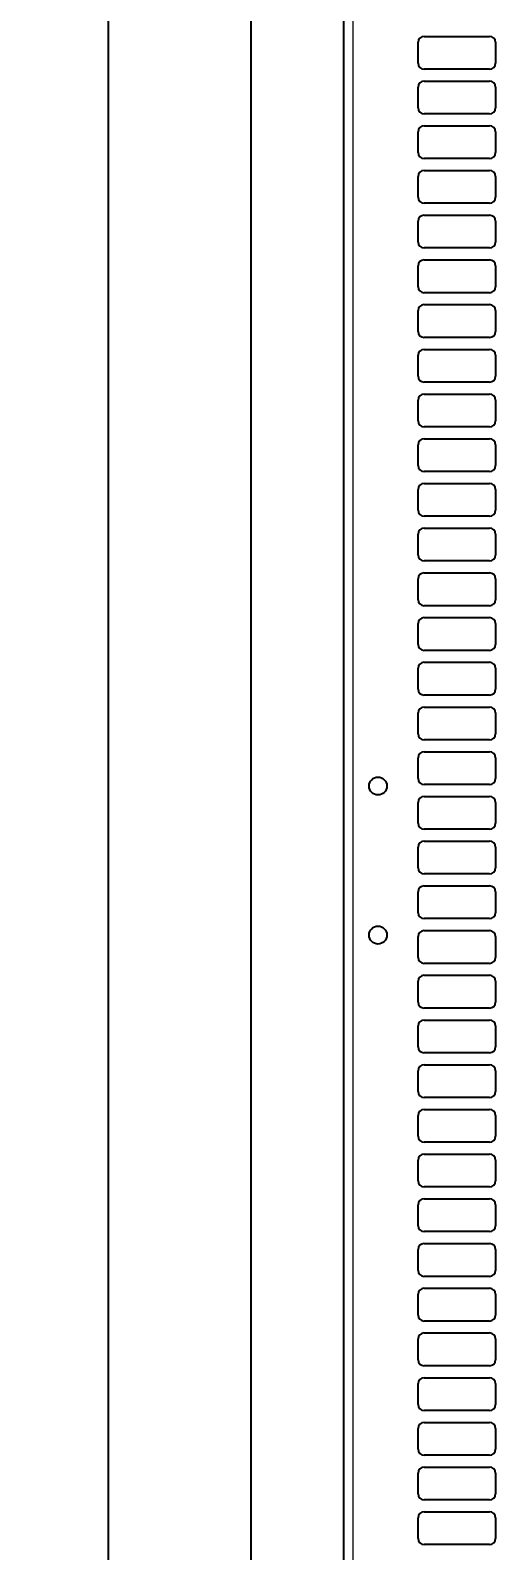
# Model space of a CAD drawing. Header units: millimetres. Extents: x -1019 to 1271, y -273 to 1986.
# Drawn here: x -1019 to -862, y 893 to 1403 of the extents above; entities that cross this region are included whole.
import ezdxf

# ---------------------------------------------------------------- set-up
doc = ezdxf.new("R2010")
doc.units = ezdxf.units.MM
doc.layers.add('FORMAT', color=7, linetype='Continuous')
doc.styles.add('SLDTEXTSTYLE0', font='TXT', dxfattribs={"width": 0.75})
doc.dimstyles.new('SLDDIMSTYLE0', dxfattribs={"dimtxt": 20, "dimasz": 10, "dimexe": 0, "dimexo": 0.0625, "dimgap": 5, "dimtad": 2, "dimdec": 1, "dimrnd": 1e-09, "dimzin": 12, "dimdsep": 46, "dimtxsty": 'SLDTEXTSTYLE0', "dimsah": 1, "dimcen": 0.09, "dimadec": 0, "dimazin": 3, "dimtfac": 1, "dimtofl": 0, "dimtmove": 0, "dimatfit": 3, "dimfxl": 0, "dimfrac": 2, "dimtolj": 1, "dimtzin": 12, "dimarcsym": 0})

# ---------------------------------------------------------------- blocks, each defined once
blk = doc.blocks.new('_D')
at = {"layer": 'FORMAT'}
for p, q in [((-884.8, 1816.26), (-993.44, 1816.26)), ((-992.44, 1816.26), (-992.44, -66.76)), ((-884.8, -66.76), (-993.44, -66.76))]:
    blk.add_line(p, q, dxfattribs=at)
for points in [[(-992.44, 1816.26), (-993.98, 1806.26), (-990.9, 1806.26)], [(-992.44, -66.76), (-990.9, -56.76), (-993.98, -56.76)]]:
    blk.add_solid(points, dxfattribs=at)
at = {"layer": 'FORMAT', "insert": (-1018.22, 845.19), "char_height": 20, "attachment_point": 1, "rotation": 90, "style": 'SLDTEXTSTYLE0'}
blk.add_mtext('1883', dxfattribs=at)
blk = doc.blocks.new('_D_5')
at = {"layer": 'FORMAT'}
for p, q in [((-898.3, 1799.75), (-945.44, 1799.75)), ((-944.44, 1799.75), (-944.44, -50.25)), ((-898.3, -50.25), (-945.44, -50.25))]:
    blk.add_line(p, q, dxfattribs=at)
for points in [[(-944.44, 1799.75), (-945.98, 1789.75), (-942.9, 1789.75)], [(-944.44, -50.25), (-942.9, -40.25), (-945.98, -40.25)]]:
    blk.add_solid(points, dxfattribs=at)
at = {"layer": 'FORMAT', "insert": (-970.22, 845.19), "char_height": 20, "attachment_point": 1, "rotation": 90, "style": 'SLDTEXTSTYLE0'}
blk.add_mtext('1850', dxfattribs=at)

msp = doc.modelspace()

# ---------------------------------------------------------------- linework, layer by layer
at = {"color": 7, "linetype": 'Continuous', "lineweight": 25}
for p, q in [((-913.29, -66.75), (-913.29, 1816.25)), ((-888.29, 1392.25), (-888.29, 1399.25)), ((-886.29, 1401.25), (-864.29, 1401.25)), ((-862.29, 1399.25), (-862.29, 1392.25)), ((-864.29, 1390.25), (-886.29, 1390.25)), ((-888.29, 1377.25), (-888.29, 1384.25)), ((-886.29, 1386.25), (-864.29, 1386.25)), ((-862.29, 1384.25), (-862.29, 1377.25)), ((-864.29, 1375.25), (-886.29, 1375.25)), ((-888.29, 1362.25), (-888.29, 1369.25)), ((-886.29, 1371.25), (-864.29, 1371.25)), ((-862.29, 1369.25), (-862.29, 1362.25)), ((-864.29, 1360.25), (-886.29, 1360.25)), ((-888.29, 1347.25), (-888.29, 1354.25)), ((-886.29, 1356.25), (-864.29, 1356.25)), ((-862.29, 1354.25), (-862.29, 1347.25)), ((-864.29, 1345.25), (-886.29, 1345.25)), ((-888.29, 1332.25), (-888.29, 1339.25)), ((-886.29, 1341.25), (-864.29, 1341.25)), ((-862.29, 1339.25), (-862.29, 1332.25)), ((-864.29, 1330.25), (-886.29, 1330.25)), ((-886.29, 1326.25), (-864.29, 1326.25)), ((-888.29, 1317.25), (-888.29, 1324.25)), ((-862.29, 1324.25), (-862.29, 1317.25)), ((-864.29, 1315.25), (-886.29, 1315.25)), ((-886.29, 1311.25), (-864.29, 1311.25)), ((-888.29, 1302.25), (-888.29, 1309.25)), ((-862.29, 1309.25), (-862.29, 1302.25)), ((-864.29, 1300.25), (-886.29, 1300.25)), ((-886.29, 1296.25), (-864.29, 1296.25)), ((-888.29, 1287.25), (-888.29, 1294.25)), ((-862.29, 1294.25), (-862.29, 1287.25)), ((-864.29, 1285.25), (-886.29, 1285.25)), ((-886.29, 1281.25), (-864.29, 1281.25)), ((-888.29, 1272.25), (-888.29, 1279.25)), ((-862.29, 1279.25), (-862.29, 1272.25)), ((-864.29, 1270.25), (-886.29, 1270.25)), ((-886.29, 1266.25), (-864.29, 1266.25)), ((-888.29, 1257.25), (-888.29, 1264.25)), ((-862.29, 1264.25), (-862.29, 1257.25)), ((-864.29, 1255.25), (-886.29, 1255.25)), ((-886.29, 1251.25), (-864.29, 1251.25)), ((-888.29, 1242.25), (-888.29, 1249.25)), ((-862.29, 1249.25), (-862.29, 1242.25)), ((-864.29, 1240.25), (-886.29, 1240.25)), ((-888.29, 1227.25), (-888.29, 1234.25)), ((-886.29, 1236.25), (-864.29, 1236.25)), ((-862.29, 1234.25), (-862.29, 1227.25)), ((-864.29, 1225.25), (-886.29, 1225.25)), ((-888.29, 1212.25), (-888.29, 1219.25)), ((-886.29, 1221.25), (-864.29, 1221.25)), ((-862.29, 1219.25), (-862.29, 1212.25)), ((-864.29, 1210.25), (-886.29, 1210.25)), ((-888.29, 1197.25), (-888.29, 1204.25)), ((-886.29, 1206.25), (-864.29, 1206.25)), ((-862.29, 1204.25), (-862.29, 1197.25)), ((-864.29, 1195.25), (-886.29, 1195.25)), ((-888.29, 1182.25), (-888.29, 1189.25)), ((-886.29, 1191.25), (-864.29, 1191.25)), ((-862.29, 1189.25), (-862.29, 1182.25)), ((-864.29, 1180.25), (-886.29, 1180.25)), ((-888.29, 1167.25), (-888.29, 1174.25)), ((-886.29, 1176.25), (-864.29, 1176.25)), ((-862.29, 1174.25), (-862.29, 1167.25)), ((-864.29, 1165.25), (-886.29, 1165.25)), ((-888.29, 1152.25), (-888.29, 1159.25)), ((-886.29, 1161.25), (-864.29, 1161.25)), ((-862.29, 1159.25), (-862.29, 1152.25)), ((-864.29, 1150.25), (-886.29, 1150.25)), ((-888.29, 1137.25), (-888.29, 1144.25)), ((-886.29, 1146.25), (-864.29, 1146.25)), ((-862.29, 1144.25), (-862.29, 1137.25)), ((-864.29, 1135.25), (-886.29, 1135.25)), ((-888.29, 1122.25), (-888.29, 1129.25)), ((-886.29, 1131.25), (-864.29, 1131.25)), ((-862.29, 1129.25), (-862.29, 1122.25)), ((-864.29, 1120.25), (-886.29, 1120.25)), ((-888.29, 1107.25), (-888.29, 1114.25)), ((-886.29, 1116.25), (-864.29, 1116.25)), ((-862.29, 1114.25), (-862.29, 1107.25)), ((-864.29, 1105.25), (-886.29, 1105.25)), ((-888.29, 1092.25), (-888.29, 1099.25)), ((-886.29, 1101.25), (-864.29, 1101.25)), ((-862.29, 1099.25), (-862.29, 1092.25)), ((-864.29, 1090.25), (-886.29, 1090.25)), ((-888.29, 1077.25), (-888.29, 1084.25)), ((-886.29, 1086.25), (-864.29, 1086.25)), ((-862.29, 1084.25), (-862.29, 1077.25)), ((-864.29, 1075.25), (-886.29, 1075.25)), ((-886.29, 1071.25), (-864.29, 1071.25)), ((-888.29, 1062.25), (-888.29, 1069.25)), ((-862.29, 1069.25), (-862.29, 1062.25)), ((-864.29, 1060.25), (-886.29, 1060.25)), ((-886.29, 1056.25), (-864.29, 1056.25)), ((-888.29, 1047.25), (-888.29, 1054.25)), ((-862.29, 1054.25), (-862.29, 1047.25)), ((-864.29, 1045.25), (-886.29, 1045.25)), ((-886.29, 1041.25), (-864.29, 1041.25)), ((-888.29, 1032.25), (-888.29, 1039.25)), ((-862.29, 1039.25), (-862.29, 1032.25)), ((-864.29, 1030.25), (-886.29, 1030.25)), ((-886.29, 1026.25), (-864.29, 1026.25)), ((-888.29, 1017.25), (-888.29, 1024.25)), ((-862.29, 1024.25), (-862.29, 1017.25)), ((-864.29, 1015.25), (-886.29, 1015.25)), ((-886.29, 1011.25), (-864.29, 1011.25)), ((-888.29, 1002.25), (-888.29, 1009.25)), ((-862.29, 1009.25), (-862.29, 1002.25)), ((-864.29, 1000.25), (-886.29, 1000.25)), ((-886.29, 996.25), (-864.29, 996.25)), ((-888.29, 987.25), (-888.29, 994.25)), ((-862.29, 994.25), (-862.29, 987.25)), ((-864.29, 985.25), (-886.29, 985.25)), ((-888.29, 972.25), (-888.29, 979.25)), ((-886.29, 981.25), (-864.29, 981.25)), ((-862.29, 979.25), (-862.29, 972.25)), ((-864.29, 970.25), (-886.29, 970.25)), ((-888.29, 957.25), (-888.29, 964.25)), ((-886.29, 966.25), (-864.29, 966.25)), ((-862.29, 964.25), (-862.29, 957.25)), ((-864.29, 955.25), (-886.29, 955.25)), ((-888.29, 942.25), (-888.29, 949.25)), ((-886.29, 951.25), (-864.29, 951.25)), ((-862.29, 949.25), (-862.29, 942.25)), ((-864.29, 940.25), (-886.29, 940.25)), ((-888.29, 927.25), (-888.29, 934.25)), ((-886.29, 936.25), (-864.29, 936.25)), ((-862.29, 934.25), (-862.29, 927.25)), ((-864.29, 925.25), (-886.29, 925.25)), ((-888.29, 912.25), (-888.29, 919.25)), ((-886.29, 921.25), (-864.29, 921.25)), ((-862.29, 919.25), (-862.29, 912.25)), ((-864.29, 910.25), (-886.29, 910.25)), ((-888.29, 897.25), (-888.29, 904.25)), ((-886.29, 906.25), (-864.29, 906.25)), ((-862.29, 904.25), (-862.29, 897.25)), ((-864.29, 895.25), (-886.29, 895.25))]:
    msp.add_line(p, q, dxfattribs=at)
at = {"color": 8, "linetype": 'Continuous', "lineweight": 18}
msp.add_line((-910.19, 1816.25), (-910.19, -66.75), dxfattribs=at)
at = {"color": 7, "linetype": 'Continuous', "lineweight": 25}
for centre in [(-901.79, 1149.75), (-901.79, 1099.75)]:
    msp.add_circle(centre, 3, dxfattribs=at)
for centre, start, end in [((-886.29, 1399.25), 90, 180), ((-864.29, 1399.25), 0, 90), ((-886.29, 1392.25), 180, 270), ((-864.29, 1392.25), 270, 0), ((-886.29, 1384.25), 90, 180), ((-864.29, 1384.25), 0, 90), ((-886.29, 1377.25), 180, 270), ((-864.29, 1377.25), 270, 0), ((-886.29, 1369.25), 90, 180), ((-864.29, 1369.25), 0, 90), ((-886.29, 1362.25), 180, 270), ((-864.29, 1362.25), 270, 0), ((-886.29, 1354.25), 90, 180), ((-864.29, 1354.25), 0, 90), ((-886.29, 1347.25), 180, 270), ((-864.29, 1347.25), 270, 360), ((-886.29, 1339.25), 90, 180), ((-864.29, 1339.25), 0, 90), ((-886.29, 1332.25), 180, 270), ((-864.29, 1332.25), 270, 360), ((-886.29, 1324.25), 90, 180), ((-864.29, 1324.25), 0, 90), ((-886.29, 1317.25), 180, 270), ((-864.29, 1317.25), 270, 0), ((-886.29, 1309.25), 90, 180), ((-864.29, 1309.25), 0, 90), ((-886.29, 1302.25), 180, 270), ((-864.29, 1302.25), 270, 0), ((-886.29, 1294.25), 90, 180), ((-864.29, 1294.25), 0, 90), ((-886.29, 1287.25), 180, 270), ((-864.29, 1287.25), 270, 360), ((-886.29, 1279.25), 90, 180), ((-864.29, 1279.25), 0, 90), ((-886.29, 1272.25), 180, 270), ((-864.29, 1272.25), 270, 0), ((-886.29, 1264.25), 90, 180), ((-864.29, 1264.25), 0, 90), ((-886.29, 1257.25), 180, 270), ((-864.29, 1257.25), 270, 0), ((-886.29, 1249.25), 90, 180), ((-864.29, 1249.25), 0, 90), ((-886.29, 1242.25), 180, 270), ((-864.29, 1242.25), 270, 360), ((-886.29, 1234.25), 90, 180), ((-864.29, 1234.25), 0, 90), ((-886.29, 1227.25), 180, 270), ((-864.29, 1227.25), 270, 360), ((-886.29, 1219.25), 90, 180), ((-864.29, 1219.25), 0, 90), ((-886.29, 1212.25), 180, 270), ((-864.29, 1212.25), 270, 0), ((-886.29, 1204.25), 90, 180), ((-864.29, 1204.25), 0, 90), ((-886.29, 1197.25), 180, 270), ((-864.29, 1197.25), 270, 0), ((-886.29, 1189.25), 90, 180), ((-864.29, 1189.25), 0, 90), ((-886.29, 1182.25), 180, 270), ((-864.29, 1182.25), 270, 360), ((-886.29, 1174.25), 90, 180), ((-864.29, 1174.25), 0, 90), ((-886.29, 1167.25), 180, 270), ((-864.29, 1167.25), 270, 0), ((-886.29, 1159.25), 90, 180), ((-864.29, 1159.25), 0, 90), ((-886.29, 1152.25), 180, 270), ((-864.29, 1152.25), 270, 0), ((-886.29, 1144.25), 90, 180), ((-864.29, 1144.25), 0, 90), ((-886.29, 1137.25), 180, 270), ((-864.29, 1137.25), 270, 360), ((-886.29, 1129.25), 90, 180), ((-864.29, 1129.25), 0, 90), ((-886.29, 1122.25), 180, 270), ((-864.29, 1122.25), 270, 0), ((-886.29, 1114.25), 90, 180), ((-864.29, 1114.25), 0, 90), ((-886.29, 1107.25), 180, 270), ((-864.29, 1107.25), 270, 0), ((-886.29, 1099.25), 90, 180), ((-864.29, 1099.25), 0, 90), ((-886.29, 1092.25), 180, 270), ((-864.29, 1092.25), 270, 0), ((-886.29, 1084.25), 90, 180), ((-864.29, 1084.25), 0, 90), ((-886.29, 1077.25), 180, 270), ((-864.29, 1077.25), 270, 0), ((-886.29, 1069.25), 90, 180), ((-864.29, 1069.25), 0, 90), ((-886.29, 1062.25), 180, 270), ((-864.29, 1062.25), 270, 0), ((-886.29, 1054.25), 90, 180), ((-864.29, 1054.25), 0, 90), ((-886.29, 1047.25), 180, 270), ((-864.29, 1047.25), 270, 0), ((-886.29, 1039.25), 90, 180), ((-864.29, 1039.25), 0, 90), ((-886.29, 1032.25), 180, 270), ((-864.29, 1032.25), 270, 0), ((-886.29, 1024.25), 90, 180), ((-864.29, 1024.25), 0, 90), ((-886.29, 1017.25), 180, 270), ((-864.29, 1017.25), 270, 0), ((-886.29, 1009.25), 90, 180), ((-864.29, 1009.25), 0, 90), ((-886.29, 1002.25), 180, 270), ((-864.29, 1002.25), 270, 0), ((-886.29, 994.25), 90, 180), ((-864.29, 994.25), 0, 90), ((-886.29, 987.25), 180, 270), ((-864.29, 987.25), 270, 360), ((-886.29, 979.25), 90, 180), ((-864.29, 979.25), 0, 90), ((-886.29, 972.25), 180, 270), ((-864.29, 972.25), 270, 360), ((-886.29, 964.25), 90, 180), ((-864.29, 964.25), 0, 90), ((-886.29, 957.25), 180, 270), ((-864.29, 957.25), 270, 0), ((-886.29, 949.25), 90, 180), ((-864.29, 949.25), 0, 90), ((-886.29, 942.25), 180, 270), ((-864.29, 942.25), 270, 0), ((-886.29, 934.25), 90, 180), ((-864.29, 934.25), 0, 90), ((-886.29, 927.25), 180, 270), ((-864.29, 927.25), 270, 0), ((-886.29, 919.25), 90, 180), ((-864.29, 919.25), 0, 90), ((-886.29, 912.25), 180, 270), ((-864.29, 912.25), 270, 0), ((-886.29, 904.25), 90, 180), ((-864.29, 904.25), 0, 90), ((-886.29, 897.25), 180, 270), ((-864.29, 897.25), 270, 0)]:
    msp.add_arc(centre, 2, start, end, dxfattribs=at)

# ---------------------------------------------------------------- dimensions: what is measured, and where the dimension line sits
at = {"layer": 'FORMAT'}
for base, p1, p2, picture, middle in [((-992.44, -66.76), (-884.79, 1816.26), (-884.79, -66.76), '_D', (-992.44, 874.75)), ((-944.44, -50.25), (-898.29, 1799.75), (-898.29, -50.25), '_D_5', (-944.44, 874.75))]:
    dim = msp.add_linear_dim(base=base, p1=p1, p2=p2, angle=90, dimstyle='SLDDIMSTYLE0', dxfattribs=at)
    dim.commit()
    dim.dimension.update_dxf_attribs({"geometry": picture, "text_midpoint": middle, "dimtype": 160})

doc.saveas('drawing.dxf')
